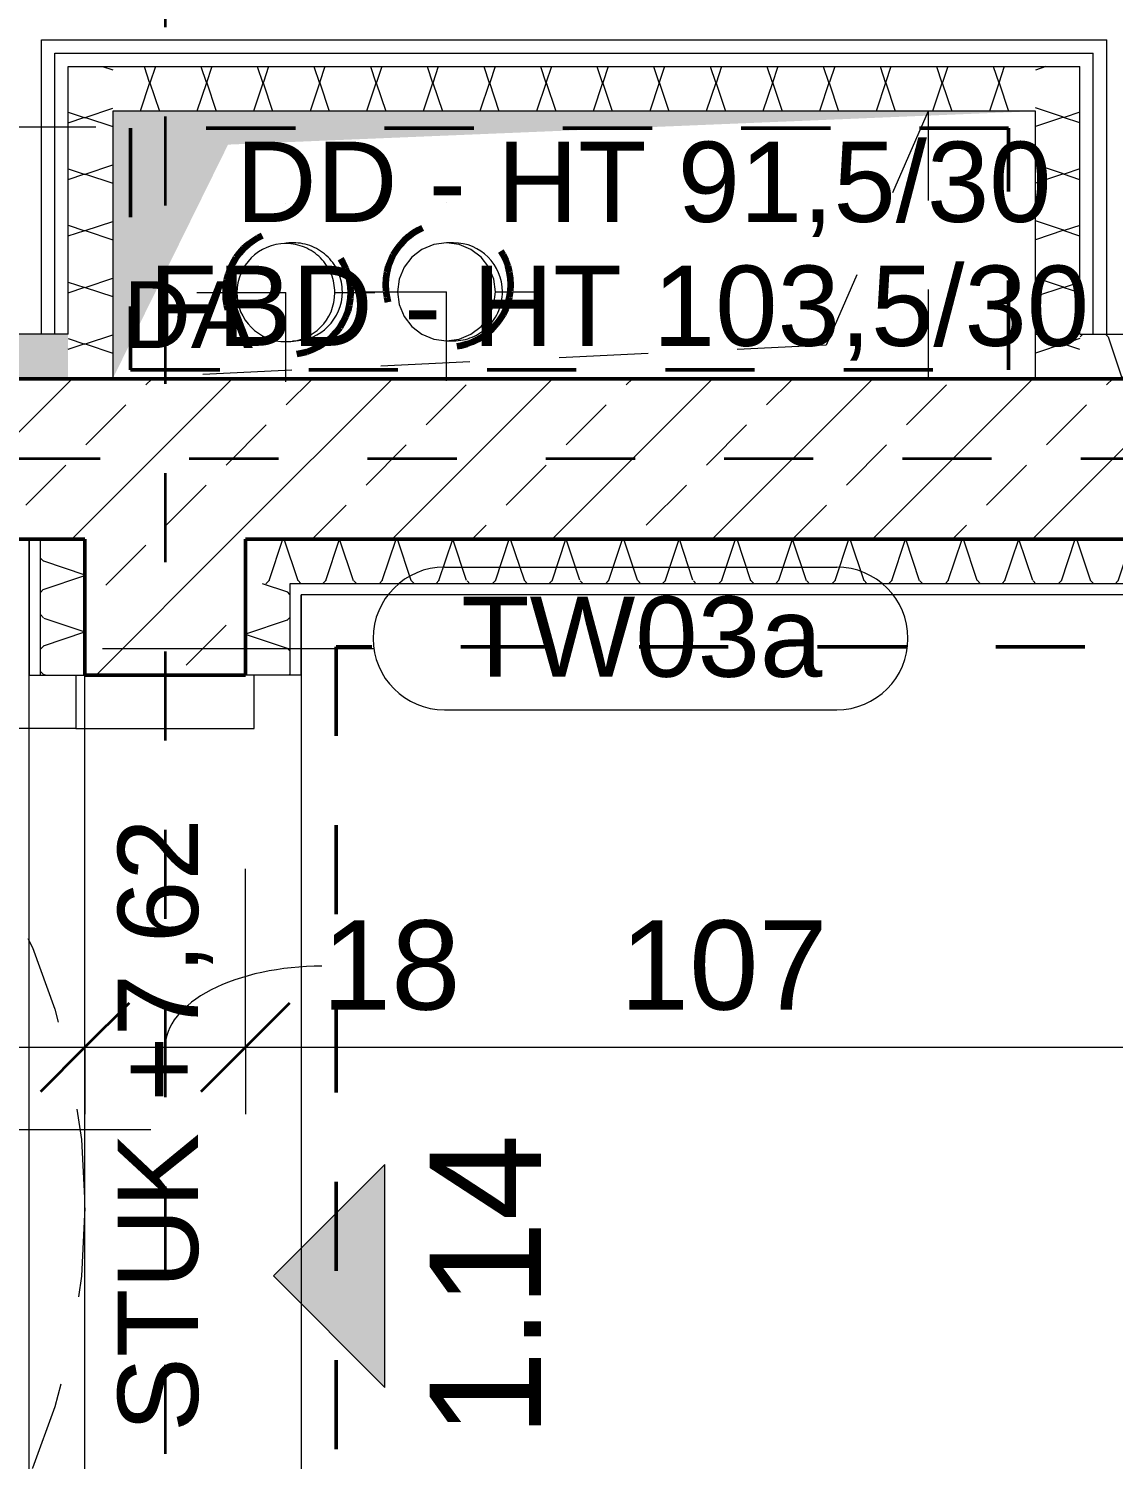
# Model space of a CAD drawing. Header units: metres. Extents: x 3 to 50, y 58.8 to 100.4.
# Drawn here: x 15.27 to 16.486, y 79.123 to 80.728 of the extents above; entities that cross this region are included whole.
import ezdxf

# ---------------------------------------------------------------- set-up
doc = ezdxf.new("R2010")
doc.units = ezdxf.units.M
for name, pattern in [('Strich Punkt', [0.015875, 0.00635, -0.004763, 0, -0.004763]), ('Strich Punkt Mittel', [0.015875, 0.00635, -0.004763, 0, -0.004763]), ('Verdeckt', [0.003, 0.002, -0.001])]:
    doc.linetypes.add(name, pattern=pattern)
for name, color, linetype, lineweight in [('A-DETL-GENF_', 92, 'Continuous', 13), ('A_2D', 7, 'Continuous', 13), ('A_Bemassung-50_', 4, 'Continuous', 9), ('A_Bemassung_', 4, 'Continuous', 9), ('A_Beschriftung_', 7, 'Continuous', 9), ('A_Brandabschnitte', 30, 'Verdeckt', 50), ('A_Decken', 8, 'Continuous', 13), ('A_Durchbruch_Projektion', 8, 'Verdeckt', 5), ('A_Kanal_RW', 150, 'Strich Punkt', 100), ('A_Kanal_SW', 34, 'Strich Punkt', 100), ('A_Raeume_', 7, 'Continuous', 5), ('A_Raeume_Beschriftung_', 7, 'Continuous', 9), ('A_Raster_', 1, 'Continuous', 9), ('A_Tueren', 31, 'Continuous', 13), ('A_Waende', 7, 'Continuous', 13), ('P-PIPE', 3, 'Continuous', 5), ('P-PIPE-CNTR', 3, 'Continuous', 5), ('Text', 130, 'Continuous', 9)]:
    doc.layers.add(name, color=color, linetype=linetype, lineweight=lineweight)
doc.styles.add('Arial_2', font='arial.ttf', dxfattribs={"height": 0.125})
doc.styles.add('Arial_3', font='arial.ttf', dxfattribs={"height": 0.09})
doc.styles.add('Arial_5', font='arial.ttf', dxfattribs={"height": 0.1})
doc.styles.add('Arial_7', font='arial.ttf', dxfattribs={"height": 0.075})
doc.dimstyles.new('WGA-Bemaßung_1', dxfattribs={"dimscale": 0.3048, "dimtxt": 0.102026, "dimasz": 0.328084, "dimexe": 0.246063, "dimexo": 0.0625, "dimgap": 0.04101, "dimtad": 1, "dimdec": 1, "dimlfac": 100, "dimrnd": 0.5, "dimdsep": 46, "dimtxsty": 'Arial_5', "dimblk1": 'OBLIQUE', "dimblk2": 'OBLIQUE', "dimsah": 1, "dimcen": 0.09, "dimdle": 0.246063, "dimazin": 2, "dimtfac": 1, "dimtdec": 4, "dimtix": 1, "dimtmove": 1, "dimatfit": 3, "dimfxl": 0.656168, "dimfxlon": 1, "dimtvp": 1, "dimtolj": 1, "dimtzin": 0, "dimarcsym": 2})
doc.dimstyles.new('WGA-Bemaßung_3', dxfattribs={"dimscale": 0.3048, "dimtxt": 0.102026, "dimasz": 0.328084, "dimexe": 0.246063, "dimexo": 0.0625, "dimgap": 0.04101, "dimtad": 1, "dimdec": 1, "dimlfac": 100, "dimrnd": 0.5, "dimdsep": 46, "dimtxsty": 'Arial_5', "dimblk1": 'OBLIQUE', "dimblk2": 'OBLIQUE', "dimsah": 1, "dimcen": 0.09, "dimdle": 0.246063, "dimazin": 2, "dimtfac": 1, "dimtdec": 4, "dimtix": 1, "dimtmove": 0, "dimatfit": 3, "dimfxl": 0.656168, "dimfxlon": 1, "dimtvp": 1, "dimtolj": 1, "dimtzin": 0, "dimarcsym": 2})
pattern_1 = [(45, (0, 0), (-0.08980256, 0.08980256), []), (45, (0.0898, 0), (-0.08980256, 0.08980256), [0.0635, -0.03175])]

# ---------------------------------------------------------------- blocks, each defined once
blk = doc.blocks.new('UZ_D1 - SL_0900x2000_Wohnungstür-5426849-263_PP_02OG_BT1')
at = {"layer": 'A_Tueren', "lineweight": 5}
for p, q in [((0.45, 0.1), (0.45, 1)), ((-0.51, 0.1), (-0.45, 0.1)), ((-0.45, 0.1), (-0.45, -0.1)), ((0.45, 0.1), (0.45, -0.1)), ((0.51, 0.1), (0.45, 0.1)), ((-0.45, -0.1), (-0.51, -0.1)), ((0.45, -0.1), (0.51, -0.1))]:
    blk.add_line(p, q, dxfattribs=at)
blk.add_arc((0.45, 0.1), 0.9, 90, 180, dxfattribs=at)
blk = doc.blocks.new('Symbol_Schatten - Bodendurchbruch_Schatten-5766217-263_PP_02OG_BT1')
at = {"layer": 'A-DETL-GENF_'}
blk.add_hatch(color=256, dxfattribs=at).paths.add_polyline_path([(-0.5175, -0.15), (-0.388125, 0.1125), (0.5175, 0.15), (-0.5175, 0.15), (-0.5175, -0.1)])
blk = doc.blocks.new('Symbol_Schatten_Verdeckt_unten - Bodendurchbruch_Schatten_Verdeckt_unten-5773465-263_PP_02OG_BT1')
at = {"layer": 'A_Durchbruch_Projektion'}
for p, q in [((-0.4573, -0.15), (-0.4573, 0.15)), ((-0.343, 0.1125), (0.4573, 0.15)), ((-0.4573, -0.15), (-0.343, 0.1125))]:
    blk.add_line(p, q, dxfattribs=at)
blk = doc.blocks.new('BS_Tuer_PP - links-10002443-263_PP_02OG_BT1')
at = {"layer": 'A_Beschriftung_'}
blk.add_line((0, 0.000124), (0, 0.010761), dxfattribs=at)
blk = doc.blocks.new('BS_Raum_Top_Pfeil - unten_rechts-2842559-263_PP_02OG_BT1')
at = {"layer": 'A_Raeume_Beschriftung_'}
blk.add_hatch(color=256, dxfattribs=at).paths.add_polyline_path([(-0.0025, -0.0075), (0, -0.005), (0.0025, -0.0075)])
for p, q in [((0, -0.005), (-0.0025, -0.0075)), ((0.0025, -0.0075), (0, -0.005)), ((-0.0025, -0.0075), (0.0025, -0.0075))]:
    blk.add_line(p, q, dxfattribs=at)
blk = doc.blocks.new('BS_Wand_Lollipop - links_unten-2026911-263_PP_02OG_BT1')
at = {"layer": 'A_Beschriftung_'}
for p, q in [((-0.00467, 0.001367), (-0.01347, 0.001367)), ((-0.003087, 0), (0.003, 0)), ((-0.00467, -0.001833), (-0.01347, -0.001833))]:
    blk.add_line(p, q, dxfattribs=at)
for centre, start, end in [((-0.01347, -0.000233), 90, 270), ((-0.00467, -0.000233), 270, 90)]:
    blk.add_arc(centre, 0.0016, start, end, dxfattribs=at)
blk = doc.blocks.new('DIMBLOCK548-263_PP_02OG_BT1')
at = {"layer": 'A_Bemassung-50_', "transparency": 16777216}
for p, q in [((8.0227, 79.5856), (8.0227, 79.7856)), ((15.3327, 79.5856), (15.3327, 79.7856)), ((7.9477, 79.5856), (15.3327, 79.5856)), ((8.0227, 79.5856), (8.0227, 79.5106)), ((15.3327, 79.5856), (15.3327, 79.5106))]:
    blk.add_line(p, q, dxfattribs=at)
at = {"layer": 'A_Bemassung-50_', "lineweight": 35, "transparency": 16777216}
for p, q in [((8.0227, 79.5856), (8.0727, 79.6356)), ((15.3327, 79.5856), (15.3827, 79.6356)), ((8.0227, 79.5856), (7.9727, 79.5356)), ((15.3327, 79.5856), (15.2827, 79.5356))]:
    blk.add_line(p, q, dxfattribs=at)
at = {"layer": 'A_Bemassung-50_', "color": 0, "transparency": 16777216, "insert": (11.5623, 79.7279), "char_height": 0.1, "width": 0.276883, "attachment_point": 1, "line_spacing_factor": 0.941778, "style": 'Arial_5'}
blk.add_mtext('731', dxfattribs=at)
blk = doc.blocks.new('_Oblique')
at = {"color": 0, "linetype": 'ByBlock', "lineweight": -2}
blk.add_line((-0.5, -0.5), (0.5, 0.5), dxfattribs=at)
blk = doc.blocks.new('DIMBLOCK549-263_PP_02OG_BT1')
at = {"layer": 'A_Bemassung-50_', "transparency": 16777216}
for p, q in [((15.3327, 79.5856), (15.3327, 79.7856)), ((15.5127, 79.5856), (15.5127, 79.7856)), ((15.3327, 79.5856), (15.5127, 79.5856)), ((15.3327, 79.5856), (15.3327, 79.5106)), ((15.5127, 79.5856), (15.5127, 79.5106))]:
    blk.add_line(p, q, dxfattribs=at)
at = {"layer": 'A_Bemassung-50_', "lineweight": 35, "transparency": 16777216}
for p, q in [((15.3327, 79.5856), (15.3827, 79.6356)), ((15.5127, 79.5856), (15.5627, 79.6356)), ((15.3327, 79.5856), (15.2827, 79.5356)), ((15.5127, 79.5856), (15.4627, 79.5356))]:
    blk.add_line(p, q, dxfattribs=at)
at = {"layer": 'A_Bemassung-50_', "transparency": 16777216}
blk.add_ellipse((15.5986, 79.5856), major_axis=(0.1759, 0), ratio=0.51724, start_param=1.570796, end_param=3.141593, dxfattribs=at)
at = {"layer": 'A_Bemassung-50_', "color": 0, "transparency": 16777216, "insert": (15.5986, 79.7279), "char_height": 0.1, "width": 0.184588, "attachment_point": 1, "line_spacing_factor": 0.941778, "style": 'Arial_5'}
blk.add_mtext('18', dxfattribs=at)
blk = doc.blocks.new('DIMBLOCK550-263_PP_02OG_BT1')
at = {"layer": 'A_Bemassung-50_', "transparency": 16777216}
for p, q in [((15.5127, 79.5856), (15.5127, 79.7856)), ((16.5839, 79.5856), (16.5839, 79.7856)), ((15.5127, 79.5856), (16.5839, 79.5856)), ((15.5127, 79.5856), (15.5127, 79.5106)), ((16.5839, 79.5856), (16.5839, 79.5106))]:
    blk.add_line(p, q, dxfattribs=at)
at = {"layer": 'A_Bemassung-50_', "lineweight": 35, "transparency": 16777216}
for p, q in [((15.5127, 79.5856), (15.5627, 79.6356)), ((16.5839, 79.5856), (16.6339, 79.6356)), ((15.5127, 79.5856), (15.4627, 79.5356)), ((16.5839, 79.5856), (16.5339, 79.5356))]:
    blk.add_line(p, q, dxfattribs=at)
at = {"layer": 'A_Bemassung-50_', "color": 0, "transparency": 16777216, "insert": (15.9329, 79.7279), "char_height": 0.1, "width": 0.276883, "attachment_point": 1, "line_spacing_factor": 0.941778, "style": 'Arial_5'}
blk.add_mtext('107', dxfattribs=at)

msp = doc.modelspace()

# ---------------------------------------------------------------- hatches: boundary and pattern name
at = {"layer": 'A_Waende', "lineweight": 5}
h = msp.add_hatch(dxfattribs=at)
h.set_pattern_fill('FP_92', color=250, angle=-45, style=0, pattern_type=2)
h.set_pattern_definition([(315, (15.26856, 80.5331), (0.254, -0.127003), [0.02245, -0.15715]), (315, (15.38028, 80.485015), (0.254, -0.127003), [0.02245, -0.15715]), (315, (15.26856, 80.46946), (0.254, -0.127003), [0.02245, -0.15715]), (315, (15.37957, 80.42208), (0.254, -0.127003), [0.02245, -0.15715]), (341.565, (15.28482, 80.516835), (0.507998, -0.127001), [0.0502, -0.35141]), (341.565, (15.332903, 80.50128), (0.507998, -0.127001), [0.0502, -0.35141]), (341.565, (15.28482, 80.453195), (0.5079977, -0.127001), [0.0502, -0.35141]), (341.565, (15.332903, 80.43764), (0.5079977, -0.127001), [0.0502, -0.35141]), (45, (15.38028, 80.51754), (-0.254, -0.127003), [0.02245, -0.15715]), (45, (15.26856, 80.46946), (-0.254, -0.127003), [0.02245, -0.15715]), (45, (15.38028, 80.4539), (-0.254, -0.127003), [0.02245, -0.15715]), (45, (15.26856, 80.40582), (-0.254, -0.127003), [0.02245, -0.15715]), (18.435, (15.332903, 80.50128), (-0.507998, -0.127001), [0.0502, -0.35141]), (18.435, (15.28482, 80.485722), (-0.507998, -0.127001), [0.0502, -0.35141]), (18.435, (15.332903, 80.43764), (-0.5079977, -0.127001), [0.0502, -0.35141]), (18.435, (15.28482, 80.422083), (-0.5079977, -0.1270007), [0.0502, -0.35141])])
h.paths.add_polyline_path([(15.3196, 80.3355), (15.3639, 80.3355), (15.3639, 80.6855), (15.3139, 80.6855), (15.3139, 80.3355)])
h = msp.add_hatch(dxfattribs=at)
h.set_pattern_fill('FP_34', color=250, angle=-225, style=0, pattern_type=2)
h.set_pattern_definition([(225, (15.88162, 80.73038), (-0.127003, -0.254), [0.02245, -0.15715]), (225, (15.83424, 80.619365), (-0.127003, -0.254), [0.02245, -0.15715]), (225, (15.81798, 80.73038), (-0.127003, -0.254), [0.02245, -0.15715]), (225, (15.7706, 80.619365), (-0.127003, -0.254), [0.02245, -0.15715]), (251.565, (15.865355, 80.714118), (-0.1270007, -0.5079977), [0.0502, -0.35141]), (251.565, (15.8498, 80.66745), (-0.1270007, -0.5079977), [0.0502, -0.35141]), (251.565, (15.802422, 80.714825), (-0.1270007, -0.5079977), [0.0502, -0.35141]), (251.565, (15.78616, 80.66745), (-0.1270007, -0.5079977), [0.0502, -0.35141]), (315, (15.865355, 80.619365), (-0.127003, 0.254), [0.02245, -0.15715]), (315, (15.81798, 80.73038), (-0.127003, 0.254), [0.02245, -0.15715]), (315, (15.801715, 80.619365), (-0.127003, 0.254), [0.02245, -0.15715]), (315, (15.75434, 80.73038), (-0.127003, 0.254), [0.02245, -0.15715]), (288.435, (15.8498, 80.66745), (-0.1270007, 0.5079977), [0.0502, -0.35141]), (288.435, (15.833535, 80.714825), (-0.1270007, 0.5079977), [0.0502, -0.35141]), (288.435, (15.78616, 80.66745), (-0.1270007, 0.5079977), [0.0502, -0.35141]), (288.435, (15.769895, 80.714825), (-0.1270007, 0.5079977), [0.0502, -0.35141])])
h.paths.add_polyline_path([(15.3689, 80.6355), (16.3989, 80.6355), (16.3989, 80.6855), (15.3639, 80.6855), (15.3639, 80.6355)])
h = msp.add_hatch(dxfattribs=at)
h.set_pattern_fill('FP_91', color=250, angle=315, style=0, pattern_type=2)
h.set_pattern_definition([(135, (16.49397, 80.53239), (-0.254, 0.127003), [0.02245, -0.15715]), (135, (16.38225, 80.580475), (-0.254, 0.127003), [0.02245, -0.15715]), (135, (16.49397, 80.59603), (-0.254, 0.127003), [0.02245, -0.15715]), (135, (16.38225, 80.64411), (-0.254, 0.127003), [0.02245, -0.15715]), (161.565, (16.47771, 80.548655), (-0.507998, 0.127001), [0.0502, -0.35141]), (161.565, (16.430333, 80.56492), (-0.507998, 0.127001), [0.0502, -0.35141]), (161.565, (16.47771, 80.612294), (-0.5079977, 0.1270007), [0.0502, -0.35141]), (161.565, (16.430333, 80.628558), (-0.5079977, 0.1270007), [0.0502, -0.35141]), (225, (16.38296, 80.548655), (0.254, 0.127003), [0.02245, -0.15715]), (225, (16.49397, 80.59603), (0.254, 0.127003), [0.02245, -0.15715]), (225, (16.38296, 80.61229), (0.254, 0.127003), [0.02245, -0.15715]), (225, (16.49397, 80.65967), (0.254, 0.127003), [0.02245, -0.15715]), (198.435, (16.430333, 80.56492), (0.507998, 0.127001), [0.0502, -0.35141]), (198.435, (16.478416, 80.580475), (0.5079977, 0.1270007), [0.0502, -0.35141]), (198.435, (16.430333, 80.628558), (0.5079977, 0.1270007), [0.0502, -0.35141]), (198.435, (16.478416, 80.644114), (0.5079977, 0.1270007), [0.0502, -0.35141])])
h.paths.add_polyline_path([(16.4489, 80.3355), (16.4489, 80.6855), (16.3989, 80.6855), (16.3989, 80.3355)])
h = msp.add_hatch(dxfattribs=at)
h.set_pattern_fill('FP_171', color=250, angle=-225, style=0, pattern_type=2)
h.set_pattern_definition([(225, (11.64605, 80.39804), (-0.1270034, -0.2539998), [0.02245, -0.15715]), (225, (11.59867, 80.287025), (-0.1270034, -0.2539998), [0.02245, -0.15715]), (225, (11.58241, 80.39804), (-0.1270034, -0.2539998), [0.02245, -0.15715]), (225, (11.53503, 80.287025), (-0.1270034, -0.2539998), [0.02245, -0.15715]), (251.565, (11.629785, 80.381778), (-0.1270007, -0.50799766), [0.0502, -0.35141]), (251.565, (11.61352, 80.3344), (-0.1270007, -0.50799766), [0.0502, -0.35141]), (251.565, (11.566146, 80.381778), (-0.1270007, -0.50799766), [0.0502, -0.35141]), (251.565, (11.55059, 80.33511), (-0.1270007, -0.50799766), [0.0502, -0.35141]), (315, (11.629785, 80.287025), (-0.1270034, 0.2539998), [0.02245, -0.15715]), (315, (11.58241, 80.39804), (-0.1270034, 0.2539998), [0.02245, -0.15715]), (315, (11.56615, 80.287025), (-0.1270034, 0.2539998), [0.02245, -0.15715]), (315, (11.51877, 80.39804), (-0.1270034, 0.2539998), [0.02245, -0.15715]), (288.435, (11.61352, 80.3344), (-0.1270007, 0.50799766), [0.0502, -0.35141]), (288.435, (11.597965, 80.382485), (-0.1270007, 0.50799766), [0.0502, -0.35141]), (288.435, (11.55059, 80.33511), (-0.1270007, 0.50799766), [0.0502, -0.35141]), (288.435, (11.534326, 80.382485), (-0.1270007, 0.50799766), [0.0502, -0.35141])])
h.paths.add_polyline_path([(15.2839, 80.3355), (15.3139, 80.3355), (15.3139, 80.3855), (8.0227, 80.3855), (8.0227, 80.3355), (15.2827, 80.3355)])
h = msp.add_hatch(dxfattribs=at)
h.set_pattern_fill('FP_163', color=250, angle=-225, style=0, pattern_type=2)
h.set_pattern_definition([(225, (17.290175, 80.39804), (-0.127003, -0.254), [0.02245, -0.15715]), (225, (17.241385, 80.287025), (-0.127003, -0.254), [0.02245, -0.15715]), (225, (17.226535, 80.39804), (-0.127003, -0.254), [0.02245, -0.15715]), (225, (17.17845, 80.28632), (-0.1270034, -0.254), [0.02245, -0.15715]), (251.565, (17.27391, 80.381778), (-0.1270007, -0.5079977), [0.0502, -0.35141]), (251.565, (17.25765, 80.3344), (-0.1270007, -0.5079977), [0.0502, -0.35141]), (251.565, (17.21027, 80.381778), (-0.1270007, -0.5079977), [0.0502, -0.35141]), (251.565, (17.19401, 80.3344), (-0.1270007, -0.5079977), [0.0502, -0.35141]), (315, (17.27391, 80.287025), (-0.127003, 0.254), [0.02245, -0.15715]), (315, (17.226535, 80.39804), (-0.127003, 0.254), [0.02245, -0.15715]), (315, (17.21027, 80.287025), (-0.127003, 0.254), [0.02245, -0.15715]), (315, (17.1629, 80.39804), (-0.1270034, 0.254), [0.02245, -0.15715]), (288.435, (17.25765, 80.3344), (-0.1270007, 0.5079977), [0.0502, -0.35141]), (288.435, (17.24209, 80.382485), (-0.1270007, 0.5079977), [0.0502, -0.35141]), (288.435, (17.19401, 80.3344), (-0.1270007, 0.5079977), [0.0502, -0.35141]), (288.435, (17.178452, 80.382485), (-0.1270007, 0.5079977), [0.0502, -0.35141])])
h.paths.add_polyline_path([(16.4939, 80.3355), (18.0852, 80.3355), (18.0852, 80.3855), (16.4489, 80.3855), (16.4489, 80.3355), (16.4789, 80.3355)])
h = msp.add_hatch(dxfattribs=at)
h.set_pattern_fill('FP_4', color=250, style=0, pattern_type=2)
h.set_pattern_definition(pattern_1)
h.paths.add_polyline_path([(8.0227, 80.1555), (16.5839, 80.1555), (16.5839, 80.3355), (8.0227, 80.3355)])
h.paths.add_polyline_path([(17.7065, 80.1555), (18.2652, 80.1555), (18.2652, 80.1805), (18.0852, 80.1805), (18.0852, 80.3355), (17.6039, 80.3355), (17.6039, 80.1555), (17.6239, 80.1555)])
h = msp.add_hatch(dxfattribs=at)
h.set_pattern_fill('FP_170', color=250, angle=-45, style=0, pattern_type=2)
h.set_pattern_definition([(315, (15.26997, 79.32112), (0.254, -0.127003), [0.02245, -0.15715]), (315, (15.38099, 79.27374), (0.254, -0.127003), [0.02245, -0.15715]), (315, (15.26997, 79.25748), (0.254, -0.1270034), [0.02245, -0.15715]), (315, (15.38099, 79.2101), (0.254, -0.1270034), [0.02245, -0.15715]), (341.565, (15.286234, 79.304854), (0.5079977, -0.1270007), [0.0502, -0.35141]), (341.565, (15.33361, 79.290005), (0.5079977, -0.1270007), [0.0502, -0.35141]), (341.565, (15.285527, 79.24192), (0.5079977, -0.1270007), [0.0502, -0.35141]), (341.565, (15.33361, 79.226365), (0.5079977, -0.1270007), [0.0502, -0.35141]), (45, (15.38099, 79.30485), (-0.254, -0.127003), [0.02245, -0.15715]), (45, (15.26997, 79.25748), (-0.254, -0.1270034), [0.02245, -0.15715]), (45, (15.38169, 79.24192), (-0.254, -0.1270034), [0.02245, -0.15715]), (45, (15.26997, 79.19384), (-0.254, -0.1270034), [0.02245, -0.15715]), (18.435, (15.33361, 79.290005), (-0.5079977, -0.1270007), [0.0502, -0.35141]), (18.435, (15.286234, 79.27374), (-0.5079977, -0.1270007), [0.0502, -0.35141]), (18.435, (15.33361, 79.226365), (-0.5079977, -0.1270007), [0.0502, -0.35141]), (18.435, (15.286234, 79.2101), (-0.5079977, -0.1270007), [0.0502, -0.35141])])
h.paths.add_polyline_path([(15.3142, 78.4417), (15.3327, 78.4417), (15.3327, 78.4867), (15.2827, 78.4867), (15.2827, 78.4417), (15.3136, 78.4417)])
h.paths.add_polyline_path([(15.2849, 78.9367), (15.3327, 78.9367), (15.3327, 78.983), (15.2827, 78.983), (15.2827, 78.9367)])
h.paths.add_polyline_path([(15.2827, 80.003), (15.3327, 80.003), (15.3327, 80.1555), (15.2827, 80.1555), (15.2827, 80.0851)])
h = msp.add_hatch(dxfattribs=at)
h.set_pattern_fill('FP_4', color=250, style=0, pattern_type=2)
h.set_pattern_definition(pattern_1)
h.paths.add_polyline_path([(15.5127, 71.178), (15.5127, 78.983), (15.3327, 78.983), (15.3327, 71.178)])
h.paths.add_polyline_path([(15.3586, 80.003), (15.5127, 80.003), (15.5127, 80.1555), (15.3327, 80.1555), (15.3327, 80.003), (15.3372, 80.003)])
h = msp.add_hatch(dxfattribs=at)
h.set_pattern_fill('FP_12', color=250, angle=135, style=0, pattern_type=2)
h.set_pattern_definition([(45, (16.92036, 80.09328), (0.1270034, 0.254), [0.02245, -0.15715]), (45, (16.96773, 80.20429), (0.1270034, 0.254), [0.02245, -0.15715]), (45, (16.984, 80.09328), (0.1270034, 0.254), [0.02245, -0.15715]), (45, (17.03137, 80.20429), (0.1270034, 0.254), [0.02245, -0.15715]), (71.565, (16.935915, 80.108834), (0.1270007, 0.5079977), [0.0502, -0.35141]), (71.565, (16.952178, 80.15621), (0.1270007, 0.5079977), [0.0502, -0.35141]), (71.565, (16.999554, 80.108834), (0.1270007, 0.5079977), [0.0502, -0.35141]), (71.565, (17.015818, 80.15621), (0.1270007, 0.5079977), [0.0502, -0.35141]), (135, (16.935915, 80.20359), (0.1270034, -0.254), [0.02245, -0.15715]), (135, (16.984, 80.09328), (0.1270034, -0.254), [0.02245, -0.15715]), (135, (16.99955, 80.20359), (0.1270034, -0.254), [0.02245, -0.15715]), (135, (17.04693, 80.09257), (0.1270034, -0.254), [0.02245, -0.15715]), (108.435, (16.952178, 80.15621), (0.1270007, -0.5079977), [0.0502, -0.35141]), (108.435, (16.96844, 80.108834), (0.1270007, -0.5079977), [0.0502, -0.35141]), (108.435, (17.015818, 80.15621), (0.1270007, -0.5079977), [0.0502, -0.35141]), (108.435, (17.030667, 80.108834), (0.1270007, -0.5079977), [0.0502, -0.35141])])
h.paths.add_polyline_path([(16.7508, 80.1055), (18.3277, 80.1055), (18.3277, 80.1555), (15.5127, 80.1555), (15.5127, 80.1055), (16.6989, 80.1055)])
h = msp.add_hatch(dxfattribs=at)
h.set_pattern_fill('FP_15', color=250, angle=315, style=0, pattern_type=2)
h.set_pattern_definition([(135, (15.57544, 79.31829), (-0.254, 0.127003), [0.02245, -0.15715]), (135, (15.464425, 79.365665), (-0.254, 0.127003), [0.02245, -0.15715]), (135, (15.57544, 79.38193), (-0.254, 0.127003), [0.02245, -0.15715]), (135, (15.464425, 79.429305), (-0.254, 0.1270034), [0.02245, -0.15715]), (161.565, (15.559885, 79.333845), (-0.5079977, 0.1270007), [0.0502, -0.35141]), (161.565, (15.5118, 79.3494), (-0.5079977, 0.1270007), [0.0502, -0.35141]), (161.565, (15.559885, 79.397485), (-0.5079977, 0.1270007), [0.0502, -0.35141]), (161.565, (15.5118, 79.41304), (-0.5079977, 0.1270007), [0.0502, -0.35141]), (225, (15.46372, 79.333845), (0.254, 0.127003), [0.02245, -0.15715]), (225, (15.57544, 79.38193), (0.254, 0.127003), [0.02245, -0.15715]), (225, (15.46372, 79.397485), (0.254, 0.127003), [0.02245, -0.15715]), (225, (15.57473, 79.44486), (0.254, 0.1270034), [0.02245, -0.15715]), (198.435, (15.5118, 79.3494), (0.5079977, 0.1270007), [0.0502, -0.35141]), (198.435, (15.559178, 79.365665), (0.5079977, 0.1270007), [0.0502, -0.35141]), (198.435, (15.5118, 79.41304), (0.5079977, 0.1270007), [0.0502, -0.35141]), (198.435, (15.559178, 79.429305), (0.5079977, 0.1270007), [0.0502, -0.35141])])
h.paths.add_polyline_path([(15.5127, 78.5305), (15.5627, 78.5305), (15.5627, 78.983), (15.5127, 78.983), (15.5127, 78.54)])
h.paths.add_polyline_path([(15.5127, 80.003), (15.5627, 80.003), (15.5627, 80.1055), (15.5127, 80.1055), (15.5127, 80.023)])

# ---------------------------------------------------------------- linework, layer by layer
at = {"layer": 'A_2D', "linetype": 'Verdeckt', "lineweight": 5}
msp.add_circle((14.5827, 79.4055), 0.75, dxfattribs=at)
at = {"layer": 'A_Brandabschnitte'}
for p, q in [((15.3839, 80.6165), (15.3839, 80.3456)), ((16.3689, 80.6165), (15.3839, 80.6165)), ((16.3689, 80.3456), (16.3689, 80.6165)), ((15.3839, 80.3456), (16.3689, 80.3456)), ((15.6144, 80.0349), (15.6144, 78.583)), ((42.2544, 80.0349), (15.6144, 80.0349))]:
    msp.add_line(p, q, dxfattribs=at)
at = {"layer": 'A_Decken'}
msp.add_line((15.3327, 78.983), (15.3327, 80.003), dxfattribs=at)
at = {"layer": 'A_Kanal_RW'}
msp.add_circle((15.7402, 80.4409), 0.07, dxfattribs=at)
at = {"layer": 'A_Kanal_SW'}
msp.add_circle((15.5606, 80.4322), 0.07, dxfattribs=at)
at = {"layer": 'A_Raeume_', "flags": 128}
for points in [[(13.1377, 78.4867), (14.8252, 78.4867), (14.9377, 78.4867), (14.9852, 78.4867), (15.2702, 78.4867), (15.2702, 80.1555), (12.4652, 80.1555), (12.4152, 80.1555), (12.0877, 80.1555), (12.0877, 78.4867), (12.9847, 78.4867)], [(42.3027, 78.543), (42.3027, 80.093), (22.0777, 80.093), (22.0147, 80.093), (21.4152, 80.093), (20.2393, 80.093), (20.2377, 80.093), (20.1477, 80.1555), (18.3293, 80.1555), (18.3277, 80.1555), (18.3277, 80.093), (15.5752, 80.093), (15.5752, 78.543)]]:
    msp.add_lwpolyline(points, close=True, dxfattribs=at)
at = {"layer": 'A_Raster_', "linetype": 'Strich Punkt Mittel', "lineweight": 35}
for p, q in [((15.4227, 94.2296), (15.4227, 59.9489)), ((48.1498, 80.2455), (3.3483, 80.2455))]:
    msp.add_line(p, q, dxfattribs=at)
at = {"layer": 'A_Waende', "lineweight": 18}
for p, q in [((15.2839, 80.7155), (16.4789, 80.7155)), ((15.2839, 80.3855), (15.2839, 80.7155)), ((16.4789, 80.3855), (16.4789, 80.7155)), ((15.2989, 80.7005), (16.4639, 80.7005)), ((15.2989, 80.3855), (15.2989, 80.7005)), ((16.4639, 80.3855), (16.4639, 80.7005))]:
    msp.add_line(p, q, dxfattribs=at)
at = {"layer": 'A_Waende', "color": 10}
for p, q in [((15.3139, 80.6855), (16.4489, 80.6855)), ((15.3139, 80.3855), (15.3139, 80.6855)), ((16.4489, 80.3855), (16.4489, 80.6855)), ((15.3139, 80.3855), (8.0227, 80.3855)), ((16.4489, 80.3855), (18.0852, 80.3855)), ((15.2702, 80.1555), (15.2702, 80.003)), ((15.2827, 80.003), (15.2827, 80.1555)), ((18.3277, 80.1055), (15.5627, 80.1055)), ((15.5627, 80.1055), (15.5627, 80.003)), ((18.3277, 80.093), (15.5752, 80.093)), ((15.5752, 80.003), (15.5752, 80.093)), ((15.2702, 80.003), (15.2827, 80.003)), ((15.5752, 80.003), (15.5627, 80.003))]:
    msp.add_line(p, q, dxfattribs=at)
at = {"layer": 'A_Waende', "color": 250, "lineweight": 5}
for p, q in [((16.3989, 80.6355), (15.3639, 80.6355)), ((15.3639, 80.6355), (15.3639, 80.3355)), ((16.3989, 80.3355), (16.3989, 80.6355)), ((15.2827, 80.003), (15.3327, 80.003)), ((15.5627, 80.003), (15.5127, 80.003))]:
    msp.add_line(p, q, dxfattribs=at)
at = {"layer": 'A_Waende', "lineweight": 50}
for p, q in [((16.5839, 80.3355), (8.0227, 80.3355)), ((15.3327, 80.1555), (11.3627, 80.1555)), ((15.3327, 80.1555), (15.3327, 80.003)), ((15.5127, 80.1555), (15.5127, 80.003)), ((15.5127, 80.1555), (16.5839, 80.1555)), ((15.5127, 80.003), (15.3327, 80.003))]:
    msp.add_line(p, q, dxfattribs=at)
at = {"layer": 'P-PIPE', "color": 34, "linetype": 'Strich Punkt'}
for p, q in [((15.5608, 80.4876), (15.5524, 80.4867)), ((15.5638, 80.3773), (15.5722, 80.3782))]:
    msp.add_line(p, q, dxfattribs=at)
at = {"layer": 'P-PIPE', "color": 140, "linetype": 'Strich Punkt'}
for p, q in [((15.7461, 80.4879), (15.7383, 80.4879)), ((15.7383, 80.3779), (15.7461, 80.3779))]:
    msp.add_line(p, q, dxfattribs=at)
at = {"layer": 'P-PIPE', "color": 140, "linetype": 'Strich Punkt', "flags": 128}
for points in [[(15.7383, 80.4879), (15.7241, 80.486), (15.7108, 80.4805), (15.6994, 80.4718), (15.6907, 80.4604), (15.6852, 80.4471), (15.6833, 80.4329)], [(15.7933, 80.4329), (15.7914, 80.4471), (15.7859, 80.4604), (15.7772, 80.4718), (15.7658, 80.4805), (15.7525, 80.486), (15.7383, 80.4879)], [(15.6833, 80.4329), (15.6852, 80.4187), (15.6907, 80.4054), (15.6994, 80.394), (15.7108, 80.3853), (15.7241, 80.3798), (15.7383, 80.3779)], [(15.7383, 80.3779), (15.7525, 80.3798), (15.7658, 80.3853), (15.7772, 80.394), (15.7859, 80.4054), (15.7914, 80.4187), (15.7933, 80.4329)]]:
    msp.add_lwpolyline(points, dxfattribs=at)
at = {"layer": 'P-PIPE', "color": 34, "linetype": 'Strich Punkt'}
for centre, start_param, end_param in [((15.5581, 80.432), 6.179213, 7.750009), ((15.5665, 80.4329), 6.179213, 6.360723), ((15.5581, 80.432), 4.608416, 6.179213), ((15.5665, 80.4329), 4.608416, 6.179213), ((15.5581, 80.432), 1.466824, 3.03762), ((15.5581, 80.432), 3.03762, 4.608416), ((15.5665, 80.4329), 3.03762, 4.608416), ((15.5665, 80.4329), 3.021677, 3.03762)]:
    msp.add_ellipse(centre, major_axis=(-0.0057, 0.0547), ratio=1, start_param=start_param, end_param=end_param, dxfattribs=at)
at = {"layer": 'P-PIPE', "color": 140, "linetype": 'Strich Punkt'}
for start_param, end_param in [(0, 0.071778), (4.712381, 6.283177), (3.141584, 4.712381), (3.069816, 3.141584)]:
    msp.add_ellipse((15.7461, 80.4329), major_axis=(0, 0.055), ratio=1, start_param=start_param, end_param=end_param, dxfattribs=at)
at = {"layer": 'P-PIPE-CNTR', "color": 34, "linetype": 'Strich Punkt'}
for p, q in [((15.5581, 80.332), (15.5581, 80.532)), ((15.4581, 80.432), (15.5581, 80.432)), ((15.6131, 80.432), (15.6581, 80.432))]:
    msp.add_line(p, q, dxfattribs=at)
at = {"layer": 'P-PIPE-CNTR', "color": 140, "linetype": 'Strich Punkt'}
for p, q in [((15.7383, 80.3329), (15.7383, 80.5329)), ((15.6383, 80.4329), (15.7383, 80.4329)), ((15.7933, 80.4329), (15.8383, 80.4329))]:
    msp.add_line(p, q, dxfattribs=at)

# ---------------------------------------------------------------- block references
at = {"layer": 'A_2D'}
msp.add_blockref('Symbol_Schatten - Bodendurchbruch_Schatten-5766217-263_PP_02OG_BT1', (15.8814, 80.4855), dxfattribs=at)
at = {"layer": 'A_2D', "rotation": 180}
msp.add_blockref('Symbol_Schatten_Verdeckt_unten - Bodendurchbruch_Schatten_Verdeckt_unten-5773465-263_PP_02OG_BT1', (15.8212, 80.4855), dxfattribs=at)
at = {"layer": 'A_Beschriftung_', "xscale": 49.99999999999998, "yscale": 49.99999999999998, "zscale": 49.99999999999998}
msp.add_blockref('BS_Wand_Lollipop - links_unten-2026911-263_PP_02OG_BT1', (15.1948, 80.6178), dxfattribs=at)
for name, p, rotation in [('BS_Wand_Lollipop - links_unten-2026911-263_PP_02OG_BT1', (15.5025, 80.0325), 180), ('BS_Tuer_PP - links-10002443-263_PP_02OG_BT1', (15.4127, 79.493), 89.99999999999989)]:
    msp.add_blockref(name, p, dxfattribs=dict(at, rotation=rotation))
at = {"layer": 'A_Raeume_Beschriftung_', "xscale": 49.99999999999998, "yscale": 49.99999999999998, "zscale": 49.99999999999998, "rotation": 89.99999999999991}
msp.add_blockref('BS_Raum_Top_Pfeil - unten_rechts-2842559-263_PP_02OG_BT1', (15.2941, 79.3292), dxfattribs=at)
at = {"layer": 'A_Tueren', "rotation": 90.00000000000017}
msp.add_blockref('UZ_D1 - SL_0900x2000_Wohnungstür-5426849-263_PP_02OG_BT1', (15.4227, 79.493), dxfattribs=at)

# ---------------------------------------------------------------- texts
at = {"layer": 'A_Beschriftung_', "char_height": 0.09, "attachment_point": 1, "style": 'Arial_3'}
for s, insert, width in [('DD - HT 91,5/30', (15.5018, 80.6013), 1.086287), ('FBD - HT 103,5/30', (15.4042, 80.4623), 1.254641), ('TW03a', (15.7547, 80.0912), 0.493038)]:
    msp.add_mtext(s, dxfattribs=dict(at, insert=insert, width=width))
at = {"layer": 'A_Beschriftung_', "insert": (15.3696, 79.1541), "char_height": 0.09, "width": 0.82173, "attachment_point": 1, "rotation": 90, "style": 'Arial_3'}
msp.add_mtext('STUK +7,62', dxfattribs=at)
at = {"layer": 'A_Raeume_Beschriftung_', "insert": (15.7195, 79.1485), "char_height": 0.125, "width": 0.408861, "attachment_point": 1, "rotation": 90, "style": 'Arial_2'}
msp.add_mtext('1.14', dxfattribs=at)
at = {"layer": 'Text', "color": 7, "insert": (15.3758, 80.4448), "char_height": 0.075, "width": 0.176371, "attachment_point": 1, "style": 'Arial_7'}
msp.add_mtext('DA', dxfattribs=at)

# ---------------------------------------------------------------- dimensions: what is measured, and where the dimension line sits
at = {"layer": 'A_Bemassung_'}
for base, p1, p2, override, picture, middle in [((15.3327, 79.5856), (8.0227, 79.7856), (15.3327, 79.7856), {"dimpost": '<>', "dimfxl": 7.31}, 'DIMBLOCK548-263_PP_02OG_BT1', (11.6777, 79.6492)), ((16.5839, 79.5856), (15.5127, 79.7856), (16.5839, 79.7856), {"dimpost": '<>', "dimfxl": 1.07125}, 'DIMBLOCK550-263_PP_02OG_BT1', (16.0483, 79.6491))]:
    dim = msp.add_linear_dim(base=base, p1=p1, p2=p2, dimstyle='WGA-Bemaßung_3', override=override, dxfattribs=at)
    dim.commit()
    dim.dimension.update_dxf_attribs({"geometry": picture, "text_midpoint": middle})
dim = msp.add_linear_dim(base=(15.5127, 79.5856), p1=(15.3327, 79.7856), p2=(15.5127, 79.7856), dimstyle='WGA-Bemaßung_1', override={"dimpost": '<>', "dimfxl": 0.18}, dxfattribs=at)
dim.commit()
dim.dimension.update_dxf_attribs({"geometry": 'DIMBLOCK549-263_PP_02OG_BT1', "text_midpoint": (15.6909, 79.6612), "dimtype": 160})

doc.saveas('drawing.dxf')
